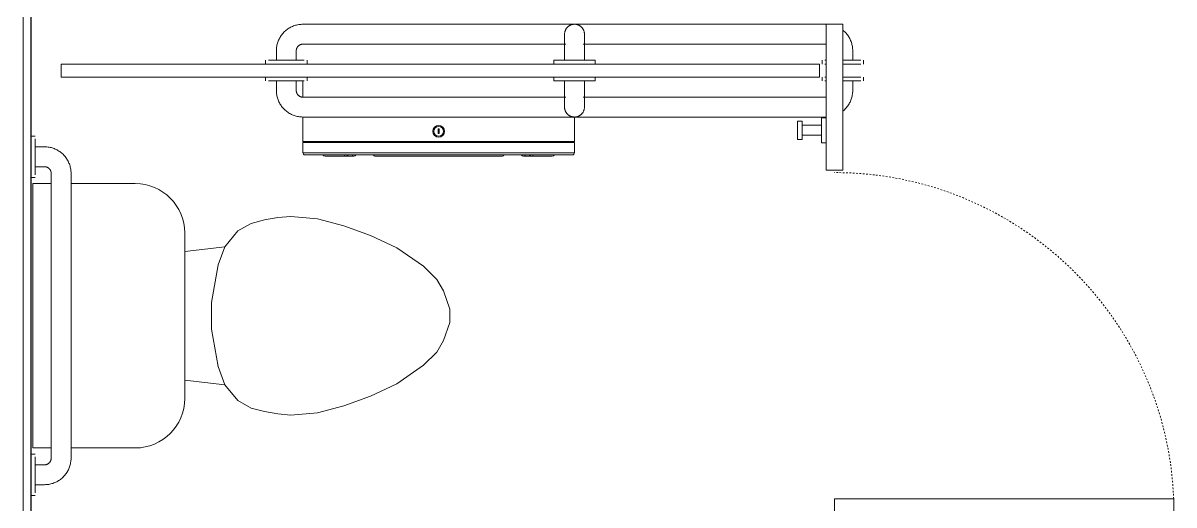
# Model space of a CAD drawing. Header units: inches. Extents: x 0 to 26364, y -23034 to 792.
# Drawn here: x 25521.4 to 25608.3, y -22626.6 to -22590.2 of the extents above; entities that cross this region are included whole.
import ezdxf

# ---------------------------------------------------------------- set-up
doc = ezdxf.new("R2010")
doc.units = ezdxf.units.IN
doc.header["$MEASUREMENT"] = 0
doc.linetypes.add('Dash', pattern=[0.25, 0.125, -0.125])
doc.linetypes.add('Dash_2_', pattern=[0.25, 0.125, -0.125])
for name, color, linetype, lineweight in [('A-GENM', 13, 'Continuous', 13), ('A-WALL', 113, 'Continuous', 13), ('I-WALL', 2, 'Continuous', 13), ('P-SANR-FIXT', 6, 'Continuous', 13), ('Q-SPCQ', 91, 'Continuous', 13), ('Q-SPCQ-HDLN', 91, 'Dash', 9)]:
    doc.layers.add(name, color=color, linetype=linetype, lineweight=lineweight)

# ---------------------------------------------------------------- blocks, each defined once
blk = doc.blocks.new('Toilet-Domestic-3D - Toilet-Domestic-3D-V35-Egress Plan')
at = {"layer": 'P-SANR-FIXT', "color": 7}
for p, q in [((-9.976, 19.476), (9.976, 19.476)), ((-9.976, 18.1), (-9.976, 19.476)), ((9.976, 19.476), (9.976, 18.101)), ((-9.976, 11.75), (-9.976, 16.601)), ((9.976, 16.602), (9.976, 11.75)), ((6.25, 8.024), (-6.25, 8.024)), ((-4.862, 8.024), (-5.209, 5)), ((4.862, 8.024), (5.209, 5)), ((-3.836, 5.5), (-5.209, 5)), ((-1, 6), (-3.836, 5.5)), ((1, 6), (-1, 6)), ((3.836, 5.5), (1, 6)), ((5.209, 5), (3.836, 5.5)), ((-5.209, 5), (-6.401, 4)), ((6.401, 4), (5.209, 5)), ((-6.401, 4), (-6.968, 3)), ((6.968, 3), (6.401, 4)), ((-6.968, 3), (-7.236, 2)), ((7.236, 2), (6.968, 3)), ((-7.236, 2), (-7.413, 0.996)), ((7.413, 0.996), (7.236, 2)), ((-7.413, 0.996), (-7.5, 0)), ((7.5, 0), (7.413, 0.996)), ((-7.5, 0), (-7.326, -1.992)), ((7.326, -1.992), (7.5, 0)), ((-7.326, -1.992), (-6.788, -4)), ((6.788, -4), (7.326, -1.992)), ((-6.788, -4), (-6.06, -6)), ((6.06, -6), (6.788, -4)), ((-6.06, -6), (-5.127, -8)), ((5.127, -8), (6.06, -6)), ((-5.127, -8), (-3.74, -10)), ((3.74, -10), (5.127, -8)), ((-3.74, -10), (-2.74, -11)), ((2.74, -11), (3.74, -10)), ((-2.74, -11), (-1.874, -11.5)), ((1.874, -11.5), (2.74, -11)), ((-1.874, -11.5), (-0.5, -12)), ((-0.5, -12), (0.5, -12)), ((0.5, -12), (1.874, -11.5))]:
    blk.add_line(p, q, dxfattribs=at)
for centre, start, end in [((-6.25, 11.75), 180, 270), ((6.25, 11.75), 270, 360)]:
    blk.add_arc(centre, 3.726, start, end, dxfattribs=at)
blk = doc.blocks.new('Partition-Floor_Braced-Bradley_Corp-St_Stl-ADA-N_Stalls - ADA _optional_ _ n Standard Stalls-320692-Egress Plan')
at = {"layer": 'Q-SPCQ', "color": 7}
for p, q in [((105.5, -0.875), (104.5, -0.875)), ((104.5, -0.875), (104.5, -58.125)), ((105.5, -58.125), (105.5, -0.875)), ((104.5, -58.125), (105.5, -58.125)), ((97.5, -58.625), (97.5, -59.875)), ((108.5, -58.625), (97.5, -58.625)), ((108.5, -59.875), (108.5, -58.625)), ((72.688, -59.25), (71.688, -59.25)), ((72.688, -84.874), (72.688, -59.25)), ((97.5, -59.875), (108.5, -59.875)), ((71.688, -84.874), (72.688, -84.874))]:
    blk.add_line(p, q, dxfattribs=at)
at = {"layer": 'Q-SPCQ-HDLN', "color": 250, "linetype": 'Dash_2_'}
blk.add_arc((71.688, -59.25), 25.624, 272.20423, 360, dxfattribs=at)
blk = doc.blocks.new('817_Grab_Bars - 8170-001420-V45-Egress Plan')
at = {"layer": 'Q-SPCQ', "color": 7}
for p, q in [((25539.703, -22594.303), (25539.703, -22594.584)), ((25541.265, -22594.584), (25539.912, -22594.584)), ((25540.515, -22594.584), (25540.515, -22595.303)), ((25542.618, -22594.584), (25541.265, -22594.584)), ((25542.015, -22595.303), (25542.015, -22594.584)), ((25542.828, -22594.584), (25542.828, -22594.303)), ((25581.703, -22594.303), (25581.703, -22594.584)), ((25581.912, -22594.303), (25581.992, -22594.303)), ((25581.992, -22594.584), (25581.912, -22594.584)), ((25583.265, -22594.303), (25584.618, -22594.303)), ((25584.618, -22594.584), (25583.265, -22594.584)), ((25584.015, -22595.303), (25584.015, -22594.584)), ((25584.828, -22594.584), (25584.828, -22594.303)), ((25562.364, -22595.803), (25542.515, -22595.803)), ((25582.015, -22595.803), (25563.675, -22595.803)), ((25542.515, -22597.303), (25582.015, -22597.303))]:
    blk.add_line(p, q, dxfattribs=at)
at = {"layer": 'Q-SPCQ', "color": 7, "flags": 128}
for points in [[(25540.515, -22595.303), (25540.517, -22595.383), (25540.522, -22595.463), (25540.53, -22595.542), (25540.541, -22595.621), (25540.555, -22595.7), (25540.573, -22595.778), (25540.593, -22595.856), (25540.617, -22595.932), (25540.643, -22596.007), (25540.673, -22596.082), (25540.706, -22596.155), (25540.741, -22596.226), (25540.78, -22596.297), (25540.821, -22596.365), (25540.865, -22596.432), (25540.911, -22596.497), (25540.96, -22596.56), (25541.012, -22596.622), (25541.066, -22596.681), (25541.122, -22596.738), (25541.18, -22596.792), (25541.241, -22596.844), (25541.304, -22596.894), (25541.368, -22596.941), (25541.435, -22596.986), (25541.503, -22597.028), (25541.573, -22597.067), (25541.644, -22597.103), (25541.717, -22597.136), (25541.791, -22597.167), (25541.866, -22597.194), (25541.942, -22597.219), (25542.019, -22597.24), (25542.097, -22597.259), (25542.175, -22597.274), (25542.254, -22597.286), (25542.334, -22597.295), (25542.414, -22597.3), (25542.494, -22597.303), (25542.515, -22597.303)], [(25542.515, -22595.803), (25542.495, -22595.802), (25542.475, -22595.801), (25542.455, -22595.799), (25542.436, -22595.796), (25542.416, -22595.793), (25542.396, -22595.788), (25542.377, -22595.783), (25542.358, -22595.777), (25542.339, -22595.771), (25542.321, -22595.763), (25542.302, -22595.755), (25542.284, -22595.746), (25542.267, -22595.737), (25542.25, -22595.726), (25542.233, -22595.715), (25542.217, -22595.704), (25542.201, -22595.692), (25542.186, -22595.679), (25542.171, -22595.665), (25542.157, -22595.651), (25542.143, -22595.637), (25542.13, -22595.621), (25542.117, -22595.606), (25542.106, -22595.59), (25542.094, -22595.573), (25542.084, -22595.556), (25542.074, -22595.538), (25542.065, -22595.521), (25542.057, -22595.502), (25542.049, -22595.484), (25542.042, -22595.465), (25542.036, -22595.446), (25542.031, -22595.427), (25542.026, -22595.407), (25542.023, -22595.388), (25542.019, -22595.368), (25542.017, -22595.348), (25542.016, -22595.328), (25542.015, -22595.308), (25542.015, -22595.303)], [(25583.273, -22596.858), (25583.334, -22596.806), (25583.393, -22596.752), (25583.45, -22596.696), (25583.505, -22596.638), (25583.557, -22596.577), (25583.606, -22596.514), (25583.654, -22596.45), (25583.698, -22596.383), (25583.74, -22596.315), (25583.779, -22596.245), (25583.815, -22596.174), (25583.849, -22596.101), (25583.879, -22596.028), (25583.907, -22595.952), (25583.931, -22595.876), (25583.953, -22595.799), (25583.971, -22595.721), (25583.986, -22595.643), (25583.998, -22595.564), (25584.007, -22595.484), (25584.013, -22595.404), (25584.015, -22595.324), (25584.015, -22595.303)]]:
    blk.add_lwpolyline(points, dxfattribs=at)
blk = doc.blocks.new('817_Grab_Bars - 8170-001420-V46-Egress Plan')
at = {"layer": 'Q-SPCQ', "color": 7}
for p, q in [((25582.015, -22590.303), (25542.515, -22590.303)), ((25540.515, -22592.303), (25540.515, -22593.022)), ((25542.015, -22593.022), (25542.015, -22592.303)), ((25542.515, -22591.803), (25562.356, -22591.803)), ((25563.666, -22591.803), (25582.015, -22591.803)), ((25584.015, -22593.022), (25584.015, -22592.303)), ((25539.703, -22593.022), (25539.703, -22593.303)), ((25539.912, -22593.022), (25541.265, -22593.022)), ((25541.265, -22593.022), (25542.618, -22593.022)), ((25542.828, -22593.303), (25542.828, -22593.022)), ((25581.703, -22593.022), (25581.703, -22593.303)), ((25581.912, -22593.022), (25581.992, -22593.022)), ((25581.992, -22593.303), (25581.912, -22593.303)), ((25583.265, -22593.022), (25584.618, -22593.022)), ((25584.618, -22593.303), (25583.265, -22593.303)), ((25584.828, -22593.303), (25584.828, -22593.022))]:
    blk.add_line(p, q, dxfattribs=at)
at = {"layer": 'Q-SPCQ', "color": 7, "flags": 128}
for points in [[(25542.515, -22590.303), (25542.435, -22590.304), (25542.355, -22590.309), (25542.276, -22590.317), (25542.197, -22590.328), (25542.118, -22590.343), (25542.04, -22590.36), (25541.963, -22590.381), (25541.886, -22590.404), (25541.811, -22590.431), (25541.736, -22590.461), (25541.663, -22590.493), (25541.592, -22590.529), (25541.521, -22590.567), (25541.453, -22590.608), (25541.386, -22590.652), (25541.321, -22590.699), (25541.258, -22590.748), (25541.196, -22590.799), (25541.137, -22590.853), (25541.081, -22590.909), (25541.026, -22590.968), (25540.974, -22591.029), (25540.924, -22591.091), (25540.877, -22591.156), (25540.832, -22591.222), (25540.79, -22591.29), (25540.751, -22591.36), (25540.715, -22591.431), (25540.682, -22591.504), (25540.651, -22591.578), (25540.624, -22591.653), (25540.599, -22591.729), (25540.578, -22591.806), (25540.559, -22591.884), (25540.544, -22591.963), (25540.532, -22592.042), (25540.523, -22592.121), (25540.518, -22592.201), (25540.515, -22592.281), (25540.515, -22592.303)], [(25584.015, -22592.303), (25584.014, -22592.223), (25584.009, -22592.143), (25584.001, -22592.063), (25583.99, -22591.984), (25583.975, -22591.905), (25583.958, -22591.827), (25583.937, -22591.75), (25583.914, -22591.674), (25583.887, -22591.598), (25583.857, -22591.524), (25583.825, -22591.451), (25583.789, -22591.379), (25583.751, -22591.309), (25583.71, -22591.24), (25583.666, -22591.174), (25583.619, -22591.108), (25583.57, -22591.045), (25583.519, -22590.984), (25583.465, -22590.925), (25583.409, -22590.868), (25583.35, -22590.814), (25583.29, -22590.761)], [(25542.015, -22592.303), (25542.016, -22592.283), (25542.017, -22592.263), (25542.019, -22592.243), (25542.022, -22592.223), (25542.025, -22592.203), (25542.03, -22592.184), (25542.035, -22592.165), (25542.041, -22592.146), (25542.047, -22592.127), (25542.055, -22592.108), (25542.063, -22592.09), (25542.072, -22592.072), (25542.081, -22592.054), (25542.092, -22592.037), (25542.103, -22592.02), (25542.114, -22592.004), (25542.126, -22591.988), (25542.139, -22591.973), (25542.153, -22591.958), (25542.167, -22591.944), (25542.181, -22591.93), (25542.197, -22591.917), (25542.212, -22591.905), (25542.228, -22591.893), (25542.245, -22591.882), (25542.262, -22591.872), (25542.28, -22591.862), (25542.297, -22591.853), (25542.316, -22591.844), (25542.334, -22591.837), (25542.353, -22591.83), (25542.372, -22591.824), (25542.391, -22591.818), (25542.411, -22591.814), (25542.43, -22591.81), (25542.45, -22591.807), (25542.47, -22591.805), (25542.49, -22591.803), (25542.51, -22591.803), (25542.515, -22591.803)]]:
    blk.add_lwpolyline(points, dxfattribs=at)
blk = doc.blocks.new('Dispenser-Toilet_Tissue-Frost_Products_LTD_-Jumbo-169 - Steel-Brushed-Stainless_Steel-V50-Egress Plan')
at = {"layer": 'Q-SPCQ', "color": 7}
for p, q in [((25542.517, -22594.584), (25542.517, -22595.803)), ((25542.517, -22597.303), (25542.517, -22599.143)), ((25563.014, -22599.143), (25563.014, -22597.277)), ((25552.724, -22598.205), (25552.724, -22598.542)), ((25552.805, -22598.205), (25552.724, -22598.205)), ((25552.805, -22598.542), (25552.805, -22598.205)), ((25563.014, -22599.143), (25542.517, -22599.143)), ((25542.574, -22599.234), (25542.517, -22599.234)), ((25542.517, -22599.234), (25542.517, -22600.003)), ((25562.954, -22599.234), (25542.573, -22599.234)), ((25542.574, -22599.203), (25562.954, -22599.203)), ((25542.574, -22599.203), (25542.574, -22599.234)), ((25552.724, -22598.542), (25552.805, -22598.542)), ((25562.954, -22599.234), (25562.954, -22599.203)), ((25563.014, -22599.234), (25562.954, -22599.234)), ((25563.014, -22600.003), (25563.014, -22599.234)), ((25542.517, -22600.003), (25563.014, -22600.003)), ((25542.674, -22600.163), (25544.026, -22600.163)), ((25544.026, -22600.163), (25561.502, -22600.163)), ((25544.187, -22600.263), (25546.358, -22600.263)), ((25546.519, -22600.163), (25547.826, -22600.163)), ((25548.011, -22600.263), (25557.517, -22600.263)), ((25557.701, -22600.163), (25559.008, -22600.163)), ((25559.17, -22600.263), (25561.34, -22600.263)), ((25561.502, -22600.163), (25562.854, -22600.163))]:
    blk.add_line(p, q, dxfattribs=at)
for radius in [0.438, 0.358]:
    blk.add_circle((25552.764, -22598.384), radius, dxfattribs=at)
for centre, radius, start, end in [((25542.577, -22599.143), 0.0601, 180, 267.31847), ((25562.954, -22599.143), 0.06, 270, 0), ((25542.677, -22600.003), 0.16, 180, 269.00189), ((25544.187, -22600.083), 0.18, 206.3878, 270), ((25545.74, -22600.147), 0.118, 187.64311, 259.1884), ((25545.738, -22600.112), 0.151, 272.67904, 340.36528), ((25545.769, -22600.083), 0.18, 270, 333.60843), ((25545.76, -22600.112), 0.151, 273.16673, 340.37261), ((25546.341, -22600.145), 0.119, 188.48049, 259.95986), ((25546.34, -22600.112), 0.151, 272.67904, 340.36593), ((25546.348, -22600.112), 0.151, 272.67904, 340.36593), ((25546.358, -22600.083), 0.18, 270, 333.6122), ((25548.011, -22600.043), 0.22, 213.05573, 270), ((25557.517, -22600.043), 0.22, 270, 326.94427), ((25559.17, -22600.083), 0.18, 206.3878, 270), ((25559.18, -22600.112), 0.151, 199.63407, 267.32096), ((25559.188, -22600.112), 0.151, 199.63407, 267.32096), ((25559.187, -22600.145), 0.119, 280.04014, 351.51951), ((25559.759, -22600.083), 0.18, 206.3878, 270), ((25559.767, -22600.112), 0.151, 199.63407, 266.83311), ((25559.79, -22600.112), 0.151, 199.63407, 267.32096), ((25559.788, -22600.147), 0.118, 280.8116, 352.35689), ((25561.34, -22600.083), 0.18, 270, 333.6122), ((25562.854, -22600.003), 0.16, 270, 0)]:
    blk.add_arc(centre, radius, start, end, dxfattribs=at)
blk = doc.blocks.new('817_Grab_Bars - 8170-001240-25748-Egress Plan')
at = {"layer": 'Q-SPCQ', "color": 7}
for p, q in [((25395.89, -22754.734), (25395.609, -22754.734)), ((25395.609, -22755.547), (25394.89, -22755.547)), ((25395.609, -22756.297), (25395.609, -22754.944)), ((25395.609, -22757.65), (25395.609, -22756.297)), ((25394.89, -22757.047), (25395.609, -22757.047)), ((25392.89, -22757.547), (25392.89, -22779.047)), ((25394.39, -22779.047), (25394.39, -22757.547)), ((25395.609, -22757.859), (25395.89, -22757.859)), ((25395.89, -22778.734), (25395.609, -22778.734)), ((25395.609, -22780.297), (25395.609, -22778.944)), ((25395.609, -22779.547), (25394.89, -22779.547)), ((25395.609, -22781.65), (25395.609, -22780.297)), ((25394.89, -22781.047), (25395.609, -22781.047)), ((25395.609, -22781.859), (25395.89, -22781.859))]:
    blk.add_line(p, q, dxfattribs=at)
at = {"layer": 'Q-SPCQ', "color": 7, "flags": 128}
for points in [[(25394.89, -22755.547), (25394.81, -22755.549), (25394.73, -22755.553), (25394.651, -22755.561), (25394.572, -22755.572), (25394.493, -22755.587), (25394.415, -22755.604), (25394.338, -22755.625), (25394.261, -22755.648), (25394.186, -22755.675), (25394.111, -22755.705), (25394.038, -22755.737), (25393.967, -22755.773), (25393.896, -22755.811), (25393.828, -22755.852), (25393.761, -22755.896), (25393.696, -22755.943), (25393.633, -22755.992), (25393.571, -22756.043), (25393.512, -22756.097), (25393.456, -22756.154), (25393.401, -22756.212), (25393.349, -22756.273), (25393.299, -22756.335), (25393.252, -22756.4), (25393.207, -22756.466), (25393.165, -22756.535), (25393.126, -22756.604), (25393.09, -22756.676), (25393.057, -22756.748), (25393.026, -22756.822), (25392.999, -22756.897), (25392.974, -22756.974), (25392.953, -22757.051), (25392.934, -22757.128), (25392.919, -22757.207), (25392.907, -22757.286), (25392.898, -22757.366), (25392.893, -22757.445), (25392.89, -22757.525), (25392.89, -22757.547)], [(25394.39, -22757.547), (25394.391, -22757.527), (25394.392, -22757.507), (25394.394, -22757.487), (25394.397, -22757.467), (25394.4, -22757.448), (25394.405, -22757.428), (25394.41, -22757.409), (25394.416, -22757.39), (25394.422, -22757.371), (25394.43, -22757.352), (25394.438, -22757.334), (25394.447, -22757.316), (25394.456, -22757.299), (25394.467, -22757.281), (25394.478, -22757.265), (25394.489, -22757.248), (25394.501, -22757.233), (25394.514, -22757.217), (25394.528, -22757.202), (25394.542, -22757.188), (25394.556, -22757.175), (25394.572, -22757.162), (25394.587, -22757.149), (25394.603, -22757.137), (25394.62, -22757.126), (25394.637, -22757.116), (25394.655, -22757.106), (25394.672, -22757.097), (25394.691, -22757.089), (25394.709, -22757.081), (25394.728, -22757.074), (25394.747, -22757.068), (25394.766, -22757.063), (25394.786, -22757.058), (25394.805, -22757.054), (25394.825, -22757.051), (25394.845, -22757.049), (25394.865, -22757.048), (25394.885, -22757.047), (25394.89, -22757.047)], [(25392.89, -22779.047), (25392.892, -22779.127), (25392.897, -22779.207), (25392.905, -22779.286), (25392.916, -22779.366), (25392.93, -22779.444), (25392.948, -22779.522), (25392.968, -22779.6), (25392.992, -22779.676), (25393.018, -22779.751), (25393.048, -22779.826), (25393.081, -22779.899), (25393.116, -22779.971), (25393.155, -22780.041), (25393.196, -22780.109), (25393.24, -22780.176), (25393.286, -22780.241), (25393.335, -22780.305), (25393.387, -22780.366), (25393.441, -22780.425), (25393.497, -22780.482), (25393.555, -22780.536), (25393.616, -22780.588), (25393.679, -22780.638), (25393.743, -22780.685), (25393.81, -22780.73), (25393.878, -22780.772), (25393.948, -22780.811), (25394.019, -22780.847), (25394.092, -22780.881), (25394.166, -22780.911), (25394.241, -22780.939), (25394.317, -22780.963), (25394.394, -22780.984), (25394.472, -22781.003), (25394.55, -22781.018), (25394.629, -22781.03), (25394.709, -22781.039), (25394.789, -22781.044), (25394.869, -22781.047), (25394.89, -22781.047)], [(25394.89, -22779.547), (25394.87, -22779.547), (25394.85, -22779.545), (25394.83, -22779.543), (25394.811, -22779.541), (25394.791, -22779.537), (25394.771, -22779.533), (25394.752, -22779.527), (25394.733, -22779.522), (25394.714, -22779.515), (25394.696, -22779.507), (25394.677, -22779.499), (25394.659, -22779.49), (25394.642, -22779.481), (25394.625, -22779.471), (25394.608, -22779.46), (25394.592, -22779.448), (25394.576, -22779.436), (25394.561, -22779.423), (25394.546, -22779.409), (25394.532, -22779.395), (25394.518, -22779.381), (25394.505, -22779.366), (25394.492, -22779.35), (25394.481, -22779.334), (25394.469, -22779.317), (25394.459, -22779.3), (25394.449, -22779.283), (25394.44, -22779.265), (25394.432, -22779.247), (25394.424, -22779.228), (25394.417, -22779.209), (25394.411, -22779.19), (25394.406, -22779.171), (25394.401, -22779.152), (25394.398, -22779.132), (25394.394, -22779.112), (25394.392, -22779.092), (25394.391, -22779.072), (25394.39, -22779.052), (25394.39, -22779.047)]]:
    blk.add_lwpolyline(points, dxfattribs=at)
blk = doc.blocks.new('817_Grab_Bars - 8170-001180-25756-Egress Plan')
at = {"layer": 'Q-SPCQ', "color": 7}
for p, q in [((25469.015, -22690.303), (25469.015, -22691.022)), ((25469.015, -22690.303), (25469.015, -22691.022)), ((25470.515, -22691.022), (25470.515, -22690.303)), ((25470.515, -22691.022), (25470.515, -22690.303)), ((25468.203, -22691.022), (25468.203, -22691.303)), ((25468.203, -22691.022), (25468.203, -22691.303)), ((25468.203, -22691.022), (25471.328, -22691.022)), ((25468.412, -22691.022), (25468.203, -22691.022)), ((25468.203, -22691.022), (25468.412, -22691.022)), ((25468.412, -22691.022), (25468.203, -22691.022)), ((25471.328, -22691.303), (25471.328, -22691.022)), ((25471.328, -22691.303), (25471.328, -22691.022))]:
    blk.add_line(p, q, dxfattribs=at)
at = {"layer": 'Q-SPCQ', "color": 7, "flags": 128}
for points in [[(25469.015, -22689.053), (25469.016, -22689.023), (25469.018, -22688.993), (25469.021, -22688.963), (25469.025, -22688.933), (25469.03, -22688.904), (25469.037, -22688.875), (25469.044, -22688.846), (25469.053, -22688.817), (25469.063, -22688.789), (25469.074, -22688.761), (25469.087, -22688.733), (25469.1, -22688.706), (25469.114, -22688.68), (25469.13, -22688.654), (25469.146, -22688.629), (25469.164, -22688.605), (25469.182, -22688.581), (25469.201, -22688.558), (25469.222, -22688.536), (25469.243, -22688.515), (25469.265, -22688.494), (25469.287, -22688.475), (25469.311, -22688.456), (25469.335, -22688.438), (25469.36, -22688.422), (25469.386, -22688.406), (25469.412, -22688.391), (25469.438, -22688.378), (25469.466, -22688.365), (25469.493, -22688.354), (25469.522, -22688.343), (25469.55, -22688.334), (25469.579, -22688.326), (25469.608, -22688.319), (25469.638, -22688.314), (25469.667, -22688.309), (25469.697, -22688.306), (25469.727, -22688.304), (25469.757, -22688.303), (25469.765, -22688.303)], [(25469.765, -22688.303), (25469.795, -22688.303), (25469.825, -22688.305), (25469.855, -22688.308), (25469.885, -22688.312), (25469.914, -22688.318), (25469.944, -22688.324), (25469.972, -22688.332), (25470.001, -22688.341), (25470.029, -22688.351), (25470.057, -22688.362), (25470.085, -22688.374), (25470.112, -22688.388), (25470.138, -22688.402), (25470.164, -22688.417), (25470.189, -22688.434), (25470.213, -22688.451), (25470.237, -22688.47), (25470.26, -22688.489), (25470.282, -22688.509), (25470.303, -22688.53), (25470.324, -22688.552), (25470.343, -22688.575), (25470.362, -22688.598), (25470.38, -22688.623), (25470.396, -22688.648), (25470.412, -22688.673), (25470.427, -22688.699), (25470.44, -22688.726), (25470.453, -22688.753), (25470.464, -22688.781), (25470.475, -22688.809), (25470.484, -22688.838), (25470.492, -22688.867), (25470.499, -22688.896), (25470.504, -22688.925), (25470.509, -22688.955), (25470.512, -22688.985), (25470.514, -22689.015), (25470.515, -22689.045), (25470.515, -22689.053)], [(25469.015, -22689.053), (25469.015, -22689.054), (25469.015, -22689.057), (25469.015, -22689.062), (25469.015, -22689.069), (25469.015, -22689.078), (25469.015, -22689.089), (25469.015, -22689.101), (25469.015, -22689.116), (25469.015, -22689.133), (25469.015, -22689.151), (25469.015, -22689.172), (25469.015, -22689.194), (25469.015, -22689.218), (25469.015, -22689.244), (25469.015, -22689.271), (25469.015, -22689.3), (25469.015, -22689.331), (25469.015, -22689.363), (25469.015, -22689.397), (25469.015, -22689.432), (25469.015, -22689.468), (25469.015, -22689.506), (25469.015, -22689.546), (25469.015, -22689.586), (25469.015, -22689.627), (25469.015, -22689.67), (25469.015, -22689.714), (25469.015, -22689.758), (25469.015, -22689.804), (25469.015, -22689.85), (25469.015, -22689.897), (25469.015, -22689.944), (25469.015, -22689.993), (25469.015, -22690.041), (25469.015, -22690.09), (25469.015, -22690.14), (25469.015, -22690.189), (25469.015, -22690.239), (25469.015, -22690.289), (25469.015, -22690.303)], [(25469.015, -22690.303), (25469.015, -22690.253), (25469.015, -22690.203), (25469.015, -22690.153), (25469.015, -22690.104), (25469.015, -22690.054), (25469.015, -22690.006), (25469.015, -22689.957), (25469.015, -22689.91), (25469.015, -22689.862), (25469.015, -22689.816), (25469.015, -22689.77), (25469.015, -22689.726), (25469.015, -22689.682), (25469.015, -22689.639), (25469.015, -22689.597), (25469.015, -22689.556), (25469.015, -22689.517), (25469.015, -22689.479), (25469.015, -22689.442), (25469.015, -22689.406), (25469.015, -22689.372), (25469.015, -22689.339), (25469.015, -22689.308), (25469.015, -22689.279), (25469.015, -22689.251), (25469.015, -22689.225), (25469.015, -22689.2), (25469.015, -22689.178), (25469.015, -22689.157), (25469.015, -22689.138), (25469.015, -22689.121), (25469.015, -22689.105), (25469.015, -22689.092), (25469.015, -22689.08), (25469.015, -22689.071), (25469.015, -22689.063), (25469.015, -22689.058), (25469.015, -22689.054), (25469.015, -22689.053)], [(25470.515, -22690.303), (25470.515, -22690.253), (25470.515, -22690.203), (25470.515, -22690.153), (25470.515, -22690.104), (25470.515, -22690.054), (25470.515, -22690.006), (25470.515, -22689.957), (25470.515, -22689.91), (25470.515, -22689.862), (25470.515, -22689.816), (25470.515, -22689.77), (25470.515, -22689.726), (25470.515, -22689.682), (25470.515, -22689.639), (25470.515, -22689.597), (25470.515, -22689.556), (25470.515, -22689.517), (25470.515, -22689.479), (25470.515, -22689.442), (25470.515, -22689.406), (25470.515, -22689.372), (25470.515, -22689.339), (25470.515, -22689.308), (25470.515, -22689.279), (25470.515, -22689.251), (25470.515, -22689.225), (25470.515, -22689.2), (25470.515, -22689.178), (25470.515, -22689.157), (25470.515, -22689.138), (25470.515, -22689.121), (25470.515, -22689.105), (25470.515, -22689.092), (25470.515, -22689.08), (25470.515, -22689.071), (25470.515, -22689.063), (25470.515, -22689.058), (25470.515, -22689.054), (25470.515, -22689.053)], [(25470.515, -22689.053), (25470.515, -22689.054), (25470.515, -22689.057), (25470.515, -22689.062), (25470.515, -22689.069), (25470.515, -22689.078), (25470.515, -22689.089), (25470.515, -22689.101), (25470.515, -22689.116), (25470.515, -22689.133), (25470.515, -22689.151), (25470.515, -22689.172), (25470.515, -22689.194), (25470.515, -22689.218), (25470.515, -22689.244), (25470.515, -22689.271), (25470.515, -22689.3), (25470.515, -22689.331), (25470.515, -22689.363), (25470.515, -22689.397), (25470.515, -22689.432), (25470.515, -22689.468), (25470.515, -22689.506), (25470.515, -22689.546), (25470.515, -22689.586), (25470.515, -22689.627), (25470.515, -22689.67), (25470.515, -22689.714), (25470.515, -22689.758), (25470.515, -22689.804), (25470.515, -22689.85), (25470.515, -22689.897), (25470.515, -22689.944), (25470.515, -22689.993), (25470.515, -22690.041), (25470.515, -22690.09), (25470.515, -22690.14), (25470.515, -22690.189), (25470.515, -22690.239), (25470.515, -22690.289), (25470.515, -22690.303)]]:
    blk.add_lwpolyline(points, dxfattribs=at)
blk = doc.blocks.new('Robe_hook_5552 - Coat_hook_5552-V58-Egress Plan')
at = {"layer": 'A-GENM', "color": 7}
for p, q in [((-0.937, 0), (-0.937, -0.35)), ((-0.937, -0.35), (0.938, -0.35)), ((-0.375, -1.813), (-0.375, -0.35)), ((0.375, -1.813), (0.375, -0.35)), ((0.938, -0.35), (0.938, 0)), ((-0.688, -2.163), (-0.688, -1.813)), ((-0.688, -1.813), (0.688, -1.813)), ((0.688, -2.163), (-0.688, -2.163)), ((0.688, -1.813), (0.688, -2.163))]:
    blk.add_line(p, q, dxfattribs=at)
blk = doc.blocks.new('Locker Rooms and Restrooms_rvt-1-Egress Plan')
at = {"layer": 'A-WALL', "color": 250, "lineweight": 9}
blk.add_line((25521.39, -22435.178), (25521.39, -22691.303), dxfattribs=at)
at = {"layer": 'I-WALL', "color": 10, "lineweight": 25}
blk.add_line((25522.015, -22691.303), (25522.015, -22435.178), dxfattribs=at)
at = {"lineweight": 13}
for name, p, rotation in [('Partition-Floor_Braced-Bradley_Corp-St_Stl-ADA-N_Stalls - ADA _optional_ _ n Standard Stalls-320692-Egress Plan', (25523.39, -22698.803), 90.00000000000044), ('817_Grab_Bars - 8170-001180-25756-Egress Plan', (51032.78, -45285.606), 180), ('Robe_hook_5552 - Coat_hook_5552-V58-Egress Plan', (25582.016, -22598.303), 269.9999999999997), ('817_Grab_Bars - 8170-001240-25748-Egress Plan', (50917.905, -45380.6), 180), ('Toilet-Domestic-3D - Toilet-Domestic-3D-V35-Egress Plan', (25541.616, -22612.303), 89.99999999999991)]:
    blk.add_blockref(name, p, dxfattribs=dict(at, rotation=rotation))
for name, p in [('817_Grab_Bars - 8170-001420-V46-Egress Plan', (0, 0)), ('817_Grab_Bars - 8170-001180-25756-Egress Plan', (93.25, 98)), ('817_Grab_Bars - 8170-001420-V45-Egress Plan', (0, 0)), ('Dispenser-Toilet_Tissue-Frost_Products_LTD_-Jumbo-169 - Steel-Brushed-Stainless_Steel-V50-Egress Plan', (0, 0))]:
    blk.add_blockref(name, p, dxfattribs=at)

msp = doc.modelspace()

# ---------------------------------------------------------------- block references
at = {"lineweight": 5}
msp.add_blockref('Locker Rooms and Restrooms_rvt-1-Egress Plan', (0, 0), dxfattribs=at)

doc.saveas('drawing.dxf')
